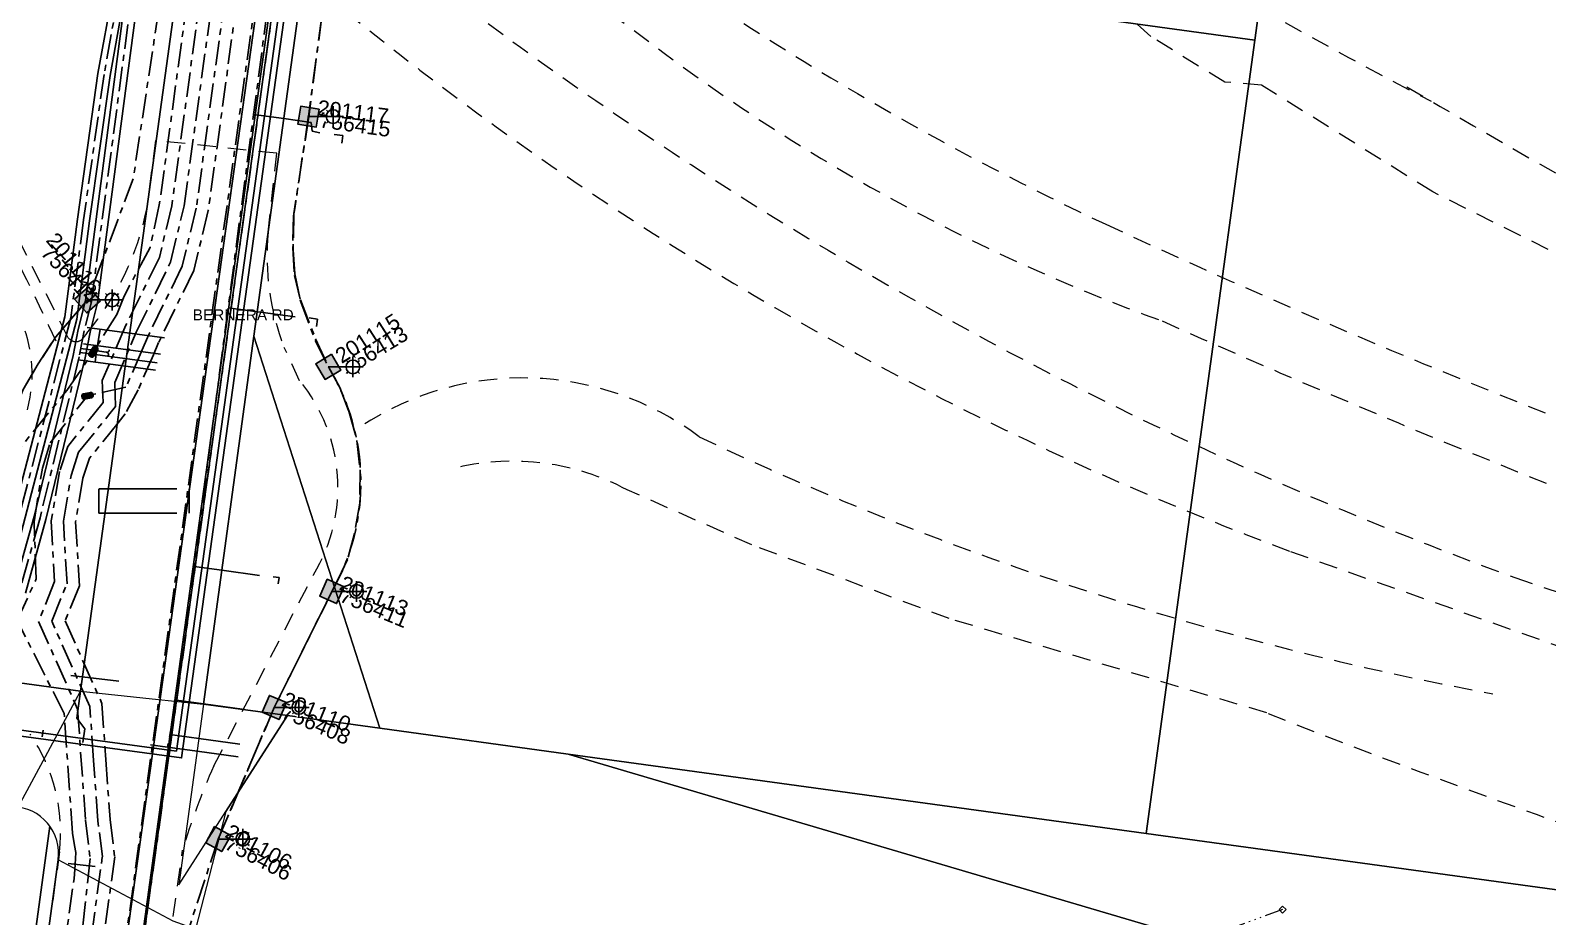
# Model space of a CAD drawing. Header units: metres. Extents: x 301012 to 305396, y 6240778 to 6244350.
# Drawn here: x 303006.4 to 303253.8, y 6243012.1 to 6243156.5 of the extents above; entities that cross this region are included whole.
import ezdxf
from ezdxf.enums import TextEntityAlignment as Align

# ---------------------------------------------------------------- set-up
doc = ezdxf.new("R2010")
doc.units = ezdxf.units.M
for name, pattern in [('Cable Exist UG', [7, 4, -1, 1, -1]), ('Dash', [5, 3, -2]), ('DASHED', [19.05, 12.7, -6.35]), ('PHANTOMX2', [6.6, 3, -0.75, 0.2, -0.75, 0.2, -0.75, 0.2, -0.75])]:
    doc.linetypes.add(name, pattern=pattern)
doc.layers.get('0').update_dxf_attribs({"color": 6})
for name, color, linetype, lineweight in [('Cadastre Developer_SP_EXT', 98, 'Continuous', 15), ('Cadastre Land Parcels_SP_EXT', 118, 'Continuous', 15), ('Cadastre Roads_SP_EXT', 218, 'Continuous', 15), ('Mains_HV_EXT', 13, 'Continuous', 25), ('Mains_SL_EXT', 131, 'Continuous', 25), ('Mains_TR_EXT', 211, 'Continuous', 25), ('Services_SP_EXT', 42, 'PHANTOMX2', 20)]:
    doc.layers.add(name, color=color, linetype=linetype, lineweight=lineweight)
for name, color, linetype in [('Equip_HV_EXT', 7, 'Continuous'), ('Equip_SP_SL_EXT', 7, 'Continuous'), ('SupportsUG_SP_LV_SL_EXT', 7, 'Continuous'), ('Trench_SP_EXT', 7, 'Continuous')]:
    doc.layers.add(name, color=color, linetype=linetype)
doc.layers.add('UNKNOWN_FEATURES', color=1, linetype='DASHED', plot=False)
doc.styles.add('COLUMN_LABEL', font='arial.ttf', dxfattribs={"height": 2})
doc.styles.add('iecARIAL', font='arial.ttf', dxfattribs={"height": 2})
doc.styles.add('POLE_LABEL', font='arial.ttf', dxfattribs={"height": 2})
doc.styles.add('SL_LABEL', font='arial.ttf', dxfattribs={"height": 2})
doc.styles.get("Standard").update_dxf_attribs({"font": 'arial.ttf'})
doc.linetypes.add('Cable E UG', pattern='A,5,-0.1,["E",Standard,S=1.5,R=0,X=0,Y=-0.75],-1.45', length=6.55)
doc.linetypes.add('Cable P UG', pattern='A,5,-0.1,["P",Standard,S=1.5,R=0,X=0,Y=-0.75],-1.45', length=6.55)

# ---------------------------------------------------------------- blocks, each defined once
blk = doc.blocks.new('COLUMN_EXT')
blk.add_hatch(color=256).paths.add_polyline_path([(1.5, -1.5), (1.5, 1.5), (-1.5, 1.5), (-1.5, -1.5)])
blk.add_lwpolyline([(1.5, 1.5), (-1.5, 1.5), (-1.5, -1.5), (1.5, -1.5)], close=True)
at = {"flags": 9}
for tag, style, p in [('STRUCTURE_PLANT_NUMBER', 'POLE_LABEL', (-1.81, -0.03)), ('STREET_CODE', 'COLUMN_LABEL', (-1.81, 0.2))]:
    blk.add_attdef(tag, text='', height=0.2, rotation=180, dxfattribs=dict(at, style=style)).set_placement(p, align=Align.MIDDLE_LEFT)
for tag, p in [('COLUMN_TYPE', (-1.81, 0.4)), ('STREETNAME', (-1.81, 1.6)), ('OWNED_BY', (-1.81, 0.6)), ('LOCATION', (-1.81, 1.4)), ('SUBURB', (-1.81, 1.8)), ('LEGEND', (-1.81, 1.2)), ('USAGE', (-1.81, 1)), ('NOTES', (-1.81, 2)), ('STATE', (-1.81, 0.8))]:
    blk.add_attdef(tag, text='', height=0.2, rotation=180, dxfattribs=at).set_placement(p, align=Align.MIDDLE_LEFT)
at = {"flags": 1}
blk.add_attdef('Z', (-1.81, 2.35), '', height=0.2, rotation=180, dxfattribs=at)
at = {"style": 'COLUMN_LABEL', "width": 0.9, "flags": 8}
blk.add_attdef('ASSET_NUM', text='', height=2, rotation=270, dxfattribs=at).set_placement((2, -4), align=Align.MIDDLE_LEFT)
blk = doc.blocks.new('SL_LANTERN_EXT')
at = {"flags": 9}
for tag, p in [('LRATECODE', (-7.4, 0)), ('LOUTREACHVOCAB', (-7.2, 0)), ('LOUTREACH', (-7, 0)), ('LANTNUMBER', (-6.6, 0)), ('LNEW', (-6.4, 0)), ('LMASTVOCAB', (-6.2, 0)), ('LMAST', (-6, 0)), ('LLAMPVOCAB', (-5.8, 0)), ('LLAMP', (-5.6, 0)), ('LEXIST', (-5.4, 0)), ('LCHARGE3PERCENT', (-5.2, 0)), ('LCHARGE3', (-5, 0)), ('LCHARGE2PERCENT', (-4.8, 0)), ('LCHARGE2', (-4.6, 0)), ('LCHARGE1PERCENT', (-4.4, 0)), ('LCHARGE1', (-4.2, 0)), ('LCATEGORY', (-4, 0)), ('LBRACKETVOCAB', (-3.8, 0)), ('LBRACKET', (-3.6, 0)), ('LKINGHEIGHT', (-3.4, 0)), ('CREPLACE', (-3.2, 0)), ('CREMOVE', (-3, 0)), ('CNUMBER', (-2.8, 0)), ('CNEW', (-2.6, 0)), ('CEXIST', (-2.4, 0)), ('USAGE', (-2.2, 0)), ('STATE', (-2, 0)), ('OWNED_BY', (-1.8, 0)), ('ORIENTATION', (-1.6, 0)), ('OPERATING_VOLTAGE', (-1.4, 0)), ('NO_PHASES', (-1.2, 0)), ('LANTERN_TYPE', (-1, 0)), ('LANTERN_PURPOSE', (-0.8, 0)), ('CONTROL_TYPE', (-0.6, 0)), ('CONSTRUCTED_VOLTAGE', (-0.4, 0))]:
    blk.add_attdef(tag, text='', height=0.001, rotation=270, dxfattribs=at).set_placement(p, align=Align.MIDDLE_LEFT)
at = {"style": 'SL_LABEL', "flags": 9}
blk.add_attdef('STREET_CODE', text='', height=0.001, rotation=270, dxfattribs=at).set_placement((0, 0), align=Align.MIDDLE_LEFT)
at = {"flags": 1}
blk.add_attdef('Z', (0, 0), '', height=0.001, rotation=270, dxfattribs=at)
at = {"width": 0.9}
blk.add_attdef('LNUMBER', text='', height=1, dxfattribs=at).set_placement((7, -1), align=Align.MIDDLE_LEFT)
at = {"flags": 9}
for tag, p in [('LREMOVE', (0, -7.6)), ('LREPLACE', (0, -7.8)), ('LTYPE', (0, -8)), ('LTYPEVOCAB', (0, -8.2)), ('LEGEND', (0, -8.4)), ('SUBURB', (0, -8.6)), ('STREETNAME', (0, -8.8)), ('LOCATION', (0, -9)), ('NOTES', (0, -9.2)), ('MAINTAINED_BY', (0, -9.86))]:
    blk.add_attdef(tag, text='', height=0.001, dxfattribs=at).set_placement(p, align=Align.MIDDLE_LEFT)
blk.add_attdef('OPERATED_BY', (0, -9.61), '', height=0.001, dxfattribs=at)
blk.add_wipeout([(5.69, 0), (5.06, -1.06), (4, -1.69), (2.94, -1.06), (2.31, 0), (2.94, 1.06), (4, 1.69), (5.06, 1.06)])
for p, q in [((0, 0), (4, 0)), ((2.94, 1.06), (3.2, 0.8)), ((4, 1.69), (4, 0)), ((5.06, 1.06), (4.8, 0.8)), ((2.94, -1.06), (3.2, -0.8)), ((4, 0), (5.69, 0)), ((4, 0), (4, -1.69)), ((5.06, -1.06), (4.8, -0.8))]:
    blk.add_line(p, q)
blk.add_circle((4, 0), 1.12)
blk = doc.blocks.new('CCP_EXT')
at = {"flags": 9}
blk.add_attdef('NOTES', text='', height=0.2, dxfattribs=at).set_placement((0, -2), align=Align.MIDDLE_LEFT)
blk.add_wipeout([(0, 0.57), (0.57, 0), (0, -0.57), (-0.57, 0)])
blk.add_lwpolyline([(-0.57, 0), (0, 0.57), (0.57, 0), (0, -0.57), (-0.57, 0)])
at = {"flags": 1}
blk.add_attdef('Z', (0, 0), '', height=0.2, dxfattribs=at)
at = {"flags": 9}
for tag, p in [('CCP_TYPE', (0, 0)), ('CONSTRUCTED_VOLTAGE', (0, -0.2)), ('OPERATING_VOLTAGE', (0, -0.6)), ('ORIENTATION', (0, -0.8)), ('OWNED_BY', (0, -1)), ('STATE', (0, -1.8)), ('NO_PHASES', (0, -0.4)), ('USAGE', (0, -1.2)), ('LEGEND', (0, -1.4)), ('LIFE_SUPPORT', (0, -1.6))]:
    blk.add_attdef(tag, text='', height=0.2, dxfattribs=at).set_placement(p, align=Align.MIDDLE_LEFT)
blk = doc.blocks.new('HV_STJ_EXT')
h = blk.add_hatch(color=256)
edge = h.paths.add_edge_path()
edge.add_ellipse((-0.59, 0.13), major_axis=(0.226, 0.226), ratio=1, start_angle=45, end_angle=135)
edge.add_line((-0.91, 0.13), (-0.91, -0.13))
edge.add_ellipse((-0.59, -0.13), major_axis=(0.226, 0.226), ratio=1, start_angle=135, end_angle=225)
edge.add_line((-0.59, -0.45), (0.59, -0.45))
edge.add_ellipse((0.59, -0.13), major_axis=(-0.226, 0.226), ratio=1, start_angle=135, end_angle=225)
edge.add_line((0.91, -0.13), (0.91, 0.13))
edge.add_ellipse((0.59, 0.13), major_axis=(-0.226, 0.226), ratio=1, start_angle=225, end_angle=315)
edge.add_line((0.59, 0.45), (-0.59, 0.45))
blk.add_lwpolyline([(-0.91, 0.13), (-0.91, -0.13, 0.414214), (-0.59, -0.45), (0.59, -0.45, 0.414214), (0.91, -0.13), (0.91, 0.13, 0.414214), (0.59, 0.45), (-0.59, 0.45, 0.414214)], format="xyb", close=True)
for tag, flags, p in [('ORIENTATION', 9, (1.5, 0)), ('Z', 1, (1.5, -0.8)), ('USAGE', 9, (1.5, -0.2)), ('LEGEND', 9, (1.5, -0.4)), ('NOTES', 9, (1.5, -0.6))]:
    blk.add_attdef(tag, text='', height=0.2, dxfattribs=dict(flags=flags)).set_placement(p, align=Align.MIDDLE_LEFT)

msp = doc.modelspace()

# ---------------------------------------------------------------- linework, layer by layer
at = {"layer": 'Cadastre Developer_SP_EXT', "linetype": 'Dash'}
for points in [[(303104.84, 6243156.51, -0.092119), (302951.46, 6243312.51)], [(303131.29, 6243209.34, 0.040298), (303234.79, 6243144.99)], [(303190.93, 6243109.15, -0.077947), (303104.84, 6243156.51)], [(303230.86, 6243147.31, 0.027562), (303409.26, 6243054.9)], [(303181.73, 6243124.91, 0.034386), (303350.76, 6243060.15)], [(303004.12, 6243110.96, -0.187169), (303005.92, 6243094.66)], [(303400.75, 6243031.81, -0.033177), (303190.93, 6243109.15)], [(303115.44, 6243090.29, 0.065634), (303244.87, 6243048.41)], [(303103.71, 6243081.62, 0.18202), (303076.05, 6243085.27)], [(303006.38, 6243041.79, -0.178385), (303011.17, 6243022.65), (303011.17, 6243022.65), (303007.25, 6242995.29)]]:
    msp.add_lwpolyline(points, format="xyb", dxfattribs=at)
for points in [[(303267.31, 6243114.11), (303235.06, 6243130.18), (303207.14, 6243147.59), (303201.14, 6243148.07), (303189.09, 6243155.52), (303185.94, 6243158.36), (303122.05, 6243200.43)], [(303207.99, 6243045.28), (303156.2, 6243060.65), (303124.02, 6243072.68), (303103.71, 6243081.62)], [(303248.42, 6243067.35), (303487.59, 6242986.1)]]:
    msp.add_lwpolyline(points, dxfattribs=at)
at = {"layer": 'Cadastre Land Parcels_SP_EXT', "linetype": 'Continuous'}
for points in [[(302894.74, 6243268.28), (302971.29, 6243134.48), (302986.84, 6243097.55), (302994.85, 6243068.92), (302968.01, 6243055.19), (303014.58, 6243048.81), (303032.37, 6243178.42), (303041.61, 6243245.72), (303041.94, 6243248.12), (302894.74, 6243268.28)], [(303343.61, 6243126.25), (303211.29, 6243193.06), (303206.05, 6243154.91), (303188.31, 6243025.65), (303327.03, 6243006.64), (303343.61, 6243126.25)], [(303055.61, 6243175.53), (303053.53, 6243160.23), (303050.55, 6243162.79), (303042.85, 6243106.68), (303063.4, 6243042.77), (303094.1, 6243038.56), (303188.31, 6243025.65), (303206.05, 6243154.91), (303055.61, 6243175.53)], [(303042.85, 6243106.68), (303034.63, 6243046.71), (303048.32, 6243044.84), (303063.4, 6243042.77), (303042.85, 6243106.68)], [(302992.48, 6242902.05), (303009.57, 6243026.81), (303009.2, 6243027.3), (303008.66, 6243027.88), (303008.05, 6243028.4), (303007.4, 6243028.86), (303006.7, 6243029.24), (303005.96, 6243029.55), (303005.2, 6243029.78), (303004.41, 6243029.93), (303004.3, 6243029.94), (302813.12, 6243056.08), (302806.25, 6243006.01), (302791.42, 6242897.86), (302785.77, 6242856.71), (302826, 6242851.2), (302863.74, 6242846.03), (302864.16, 6242849.05), (302868.72, 6242882.26), (302987.55, 6242865.99), (302992.48, 6242902.05)], [(303038.26, 6243029.19), (303048.32, 6243044.84), (303034.63, 6243046.71), (303030.59, 6243017.25), (303038.26, 6243029.19)], [(303322.12, 6242971.23), (303094.1, 6243038.56), (303063.4, 6243042.77), (303048.32, 6243044.84), (303038.26, 6243029.19), (303033.34, 6243010.03), (303024.77, 6242947.55), (303313.09, 6242908.03), (303322.12, 6242971.23)], [(303327.03, 6243006.64), (303188.31, 6243025.65), (303094.1, 6243038.56), (303322.12, 6242971.23), (303327.03, 6243006.64)], [(303010.9, 6243021.31), (303011, 6243022.14), (303010.98, 6243022.93), (303010.88, 6243023.73), (303010.7, 6243024.5), (303010.44, 6243025.26), (303010.1, 6243025.98), (303009.69, 6243026.66), (303009.57, 6243026.81), (302992.48, 6242902.05), (302987.55, 6242865.99), (302989.59, 6242865.71), (302994.57, 6242902.09), (303010.9, 6243021.31)]]:
    msp.add_lwpolyline(points, close=True, dxfattribs=at)
msp.add_lwpolyline([(303055.61, 6243175.53), (303206.05, 6243154.91), (303211.29, 6243193.06)], dxfattribs=at)
at = {"layer": 'Cadastre Roads_SP_EXT', "linetype": 'Continuous'}
for points in [[(302613.01, 6243083.45), (302633.87, 6243080.6), (302713.09, 6243069.77), (302730.8, 6243067.35), (302795.1, 6243058.55), (302813.12, 6243056.08), (303004.3, 6243029.94), (303004.41, 6243029.93), (303009.24, 6243038.9), (303014.58, 6243048.81), (302968.01, 6243055.19), (302815.19, 6243076.13), (302814.68, 6243076.25), (302753.34, 6243084.7), (302753.23, 6243084.72), (302615.9, 6243103.79), (302614.44, 6243093.56), (302613.01, 6243083.45)], [(303033.34, 6243010.03), (303029.7, 6243011.32), (303010.9, 6243021.31), (302994.57, 6242902.09), (302989.59, 6242865.71), (302985.03, 6242832.48), (302980.88, 6242802.26), (302976.73, 6242772.04), (302972.56, 6242741.81), (302967.6, 6242705.56), (302958.31, 6242637.57), (302978.48, 6242637.59), (302986.9, 6242699.09), (302996.3, 6242767.65), (303006.07, 6242839.04), (303015.41, 6242907.19), (303015.69, 6242909.17), (303020.76, 6242946.07), (303021.03, 6242948.06), (303024.77, 6242947.55), (303033.34, 6243010.03)]]:
    msp.add_lwpolyline(points, close=True, dxfattribs=at)
at = {"layer": 'Mains_HV_EXT', "linetype": 'Cable Exist UG'}
for points in [[(302770.08, 6243079.68), (302976.75, 6243051.47), (302980.41, 6243052.41), (302982.34, 6243053.12), (302993.5, 6243058.75), (302993.5, 6243058.75), (302994.6, 6243059.45), (302995.68, 6243060.25), (302996.67, 6243061.07), (302997.82, 6243062.35), (302998.72, 6243063.47), (302999.52, 6243064.65), (303000.18, 6243065.87), (303000.78, 6243067.19), (303001.2, 6243068.61), (303001, 6243071.71), (303001, 6243075.51), (303001.24, 6243078.99), (303001.44, 6243080.05), (303002.04, 6243083.17), (303002.42, 6243085.65), (303012.35, 6243097.83), (303016.67, 6243104.15)], [(302990.38, 6242834.73), (302991.05, 6242839.69), (302989.24, 6242841.21), (302992.44, 6242864.27), (302992.87, 6242867.42), (302992.87, 6242867.42), (302997.55, 6242901.7), (303013.51, 6243018.26), (303013.72, 6243020.55), (303013.79, 6243022.51), (303013.57, 6243023.65), (303013.26, 6243025.69), (303011.9, 6243045.2), (303004.26, 6243060.33), (303007.36, 6243067.14), (303006.99, 6243076.44), (303008.35, 6243085.14), (303009.63, 6243089.3), (303015.7, 6243096.95)]]:
    msp.add_lwpolyline(points, dxfattribs=at)
at = {"layer": 'Trench_SP_EXT', "linetype": 'Cable Exist UG'}
for points in [[(303017.28, 6243104.89), (303017.75, 6243107.76)], [(303016.95, 6243102.45), (303017.2, 6243104.3)]]:
    msp.add_lwpolyline(points, dxfattribs=at)
for points in [[(303014.59, 6243104.69), (303016.7, 6243104.38), (303016.7, 6243104.38, 0.616872), (303017.28, 6243104.89)], [(303019.25, 6243104.46), (303019.24, 6243104.32), (303019.24, 6243104.32, -0.406638), (303018.77, 6243104.05), (303018.77, 6243104.05), (303016.95, 6243104.34)], [(303019.1, 6243103.55, 0.465731), (303018.81, 6243104.05)]]:
    msp.add_lwpolyline(points, format="xyb", dxfattribs=at)
at = {"layer": 'UNKNOWN_FEATURES'}
for points in [[(303049.56, 6243109.8), (303038.64, 6243111.29)], [(303051.88, 6243109.66), (303053.22, 6243109.47), (303053.05, 6243108.23)], [(303015.68, 6243108.11), (303029.5, 6243106.24)], [(303015.04, 6243105.45), (303028.53, 6243103.64)], [(303014.21, 6243102.82), (303028.76, 6243100.88)], [(303014.49, 6243104.03), (303028.81, 6243102.11)], [(303017.55, 6243081.79), (303032.2, 6243081.79)], [(303017.58, 6243081.72), (303017.58, 6243077.82), (303032.26, 6243077.82), (303032.26, 6243081.72)], [(303043.78, 6243067.69), (303037.63, 6243068.53), (303033.09, 6243069.16)], [(303045.99, 6243067.45), (303046.97, 6243067.32), (303046.82, 6243066.29)], [(303012.97, 6243051.35), (303020.81, 6243050.43)], [(303014.58, 6243048.81), (303013.97, 6243044.4), (303015.28, 6243042.7), (303014.97, 6243040.47)], [(303041.33, 6243045.82), (303034.64, 6243046.74), (303030.23, 6243047.34)], [(303008.46, 6243042.49), (303008.31, 6243041.38)], [(303040.55, 6243040.17), (303033.87, 6243041.09), (303029.15, 6243041.74)], [(303040.27, 6243038.13), (303033.59, 6243039.04), (303028.75, 6243039.71)], [(303012.54, 6243020.76), (303016.97, 6243020.24)]]:
    msp.add_lwpolyline(points, dxfattribs=at)

# ---------------------------------------------------------------- block references
at = {"layer": 'Equip_HV_EXT'}
for p, rotation in [((303016.67, 6243104.15), 236.6336340560058), ((303015.7, 6243096.95), 12.48256102750439)]:
    msp.add_blockref('HV_STJ_EXT', p, dxfattribs=dict(at, rotation=rotation))
at = {"layer": 'SupportsUG_SP_LV_SL_EXT'}
ref = msp.add_blockref('COLUMN_EXT', (303051.74, 6243142.45), dxfattribs=dict(at, rotation=350.8698234949069))
ref.add_attrib('ASSET_NUM', '756415', dxfattribs={"layer": '0', "height": 2.5, "rotation": 352.0731, "style": 'COLUMN_LABEL'}).set_placement((303053.74, 6243143.2), align=Align.TOP_LEFT)
ref = msp.add_blockref('COLUMN_EXT', (303015.72, 6243112.57), dxfattribs=dict(at, rotation=311.5317707422955))
ref.add_attrib('ASSET_NUM', '756414', dxfattribs={"layer": '0', "height": 2.5, "rotation": 313.0808, "style": 'COLUMN_LABEL'}).set_placement((303017.72, 6243113.32), align=Align.TOP_RIGHT)
ref = msp.add_blockref('COLUMN_EXT', (303054.98, 6243101.67), dxfattribs=dict(at, rotation=30.78414651730427))
ref.add_attrib('ASSET_NUM', '756413', dxfattribs={"layer": '0', "height": 2.5, "rotation": 31.1549, "style": 'COLUMN_LABEL'}).set_placement((303056.98, 6243102.42), align=Align.TOP_LEFT)
ref = msp.add_blockref('COLUMN_EXT', (303055.57, 6243065.08), dxfattribs=dict(at, rotation=336.0375110416757))
ref.add_attrib('ASSET_NUM', '756411', dxfattribs={"layer": '0', "height": 2.5, "rotation": 337.4127, "style": 'COLUMN_LABEL'}).set_placement((303057.57, 6243065.83), align=Align.TOP_LEFT)
ref = msp.add_blockref('COLUMN_EXT', (303046.17, 6243046.17), dxfattribs=dict(at, rotation=336.6951094453407))
ref.add_attrib('ASSET_NUM', '756408', dxfattribs={"layer": '0', "height": 2.5, "rotation": 336.6581, "style": 'COLUMN_LABEL'}).set_placement((303048.17, 6243046.92), align=Align.TOP_LEFT)
ref = msp.add_blockref('COLUMN_EXT', (303037.02, 6243024.71), dxfattribs=dict(at, rotation=331.1573398596767))
ref.add_attrib('ASSET_NUM', '756406', dxfattribs={"layer": '0', "height": 2.5, "rotation": 332.1437, "style": 'COLUMN_LABEL'}).set_placement((303039.02, 6243025.46), align=Align.TOP_LEFT)

# ---------------------------------------------------------------- texts
at = {"layer": 'Cadastre Roads_SP_EXT'}
msp.add_text('BERNERA RD', height=1.8, dxfattribs=at).set_placement((303032.85, 6243109.25))

# ---------------------------------------------------------------- next in the draw order: block references
at = {"layer": 'Equip_SP_SL_EXT'}
ref = msp.add_blockref('SL_LANTERN_EXT', (303051.74, 6243142.45), dxfattribs=at)
ref.add_attrib('ASSET_NUM', '201117', dxfattribs={"layer": '0', "height": 2.5, "rotation": 352.8537, "style": 'iecARIAL'}).set_placement((303053.24, 6243143.95), align=Align.MIDDLE_LEFT)
ref = msp.add_blockref('SL_LANTERN_EXT', (303015.72, 6243112.57), dxfattribs=at)
ref.add_attrib('ASSET_NUM', '201116', dxfattribs={"layer": '0', "height": 2.5, "rotation": 309.7562, "style": 'iecARIAL'}).set_placement((303017.22, 6243114.08), align=Align.MIDDLE_RIGHT)
ref = msp.add_blockref('SL_LANTERN_EXT', (303054.98, 6243101.67), dxfattribs=at)
ref.add_attrib('ASSET_NUM', '201115', dxfattribs={"layer": '0', "height": 2.5, "rotation": 32.7744, "style": 'iecARIAL'}).set_placement((303056.48, 6243103.17), align=Align.MIDDLE_LEFT)
ref = msp.add_blockref('SL_LANTERN_EXT', (303055.57, 6243065.08), dxfattribs=at)
ref.add_attrib('ASSET_NUM', '201113', dxfattribs={"layer": '0', "height": 2.5, "rotation": 337.3837, "style": 'iecARIAL'}).set_placement((303057.07, 6243066.58), align=Align.MIDDLE_LEFT)
ref = msp.add_blockref('SL_LANTERN_EXT', (303046.17, 6243046.17), dxfattribs=at)
ref.add_attrib('ASSET_NUM', '201110', dxfattribs={"layer": '0', "height": 2.5, "rotation": 337.6684, "style": 'iecARIAL'}).set_placement((303047.67, 6243047.67), align=Align.MIDDLE_LEFT)
ref = msp.add_blockref('SL_LANTERN_EXT', (303037.02, 6243024.71), dxfattribs=at)
ref.add_attrib('ASSET_NUM', '201106', dxfattribs={"layer": '0', "height": 2.5, "rotation": 331.6231, "style": 'iecARIAL'}).set_placement((303038.52, 6243026.21), align=Align.MIDDLE_LEFT)
at = {"layer": 'Services_SP_EXT'}
msp.add_blockref('CCP_EXT', (303210.57, 6243013.23), dxfattribs=at)

# ---------------------------------------------------------------- next in the draw order: linework, layer by layer
at = {"layer": 'Cadastre Developer_SP_EXT', "linetype": 'Dash'}
for points in [[(303048.19, 6243216.26, 0.080556), (303181.73, 6243124.91)], [(303006.39, 6243206.97, 0.11342), (303211.86, 6243071.59)], [(303042.05, 6243188.87, 0.090693), (303248.42, 6243067.35)], [(303010.59, 6243105.84, 0.02154), (302990.21, 6243145.18)], [(303026.85, 6242992.31), (303031.22, 6243022.89), (303031.22, 6243022.89, -0.034986), (303036.31, 6243036.63), (303036.31, 6243036.63), (303052.55, 6243067.8), (303052.55, 6243067.8, 0.319586), (303050.3, 6243099.42), (303050.3, 6243099.42), (303047.79, 6243104.84), (303047.79, 6243104.84, -0.117955), (303045.18, 6243123.64), (303045.18, 6243123.64), (303046.57, 6243136.48), (303046.57, 6243136.48), (303026.78, 6243138.57), (303025.38, 6243127.45), (303025.38, 6243127.45, -0.125476), (303015.62, 6243107.19), (303015.62, 6243107.19), (303014.95, 6243106.34), (303014.95, 6243106.34, -0.511159), (303012.58, 6243106.43), (303012.58, 6243106.43), (302999.52, 6243132.24)], [(303060.29, 6243091.99, -0.31554), (303115.44, 6243090.29)], [(303411.43, 6242980.79, -0.033559), (303208.22, 6243045.16)]]:
    msp.add_lwpolyline(points, format="xyb", dxfattribs=at)
msp.add_lwpolyline([(303211.86, 6243071.59), (303472.68, 6242979.54)], dxfattribs=at)
at = {"layer": 'Cadastre Roads_SP_EXT', "linetype": 'Continuous'}
msp.add_lwpolyline([(303042.85, 6243106.68), (303050.55, 6243162.79), (303032.37, 6243178.42), (303014.58, 6243048.82), (303026.27, 6243047.59), (303034.63, 6243046.71), (303042.85, 6243106.68)], close=True, dxfattribs=at)
at = {"layer": 'Mains_HV_EXT', "linetype": 'Cable P UG'}
for points in [[(303341.64, 6243416.74), (303367.99, 6243413.56), (303357.64, 6243338.81), (303313.7, 6243275.66), (303142.76, 6243298.6), (303142.72, 6243298.61), (303142.72, 6243298.61, 0.449139), (303058.87, 6243238.54), (303058.87, 6243238.54), (303058.87, 6243238.52), (303031.06, 6243037.94), (302678.62, 6243085.57), (302684.82, 6243130.89)], [(303341.52, 6243415.74), (303367.02, 6243412.69), (303356.68, 6243339.19), (303313.23, 6243276.73), (303142.94, 6243299.59), (303142.94, 6243299.59, 0.449139), (303057.88, 6243238.64), (303057.88, 6243238.64), (303030.2, 6243039.07), (302679.75, 6243086.42), (302685.81, 6243130.76)]]:
    msp.add_lwpolyline(points, format="xyb", dxfattribs=at)
at = {"layer": 'Mains_HV_EXT', "linetype": 'Cable Exist UG'}
for points in [[(303126.42, 6243317.01), (303116.71, 6243318.5), (303101.9, 6243318.18), (303101.9, 6243318.18), (303081.86, 6243320.93), (303050.98, 6243300.1), (303050.98, 6243300.1), (303027.42, 6243128.06), (303027.42, 6243128.06), (303025.91, 6243121.15), (303021.69, 6243113.21), (303020.47, 6243110.19), (303016.67, 6243104.15)], [(303254.47, 6243295.36), (303239.36, 6243297.3), (303239.36, 6243297.3), (303215.43, 6243299.1), (303215.66, 6243301.09), (303205.96, 6243301.81), (303135.15, 6243311.62), (303116.45, 6243314.49), (303102.28, 6243314.18), (303082.83, 6243316.76), (303082.83, 6243316.76), (303054.7, 6243297.78), (303054.7, 6243297.78), (303050.86, 6243270.01), (303052.32, 6243265.78), (303033.44, 6243127.52), (303031.14, 6243118.06), (303025.48, 6243106.47), (303024.61, 6243104.44), (303021.97, 6243098.34), (303015.7, 6243096.95)], [(303048.51, 6243267.57), (303029.46, 6243127.94), (303027.43, 6243119.51), (303021.98, 6243108.47), (303018.1, 6243099.43), (303018.26, 6243095.88), (303012.51, 6243088.69), (303011.15, 6243084.61), (303009.79, 6243076.59), (303010.31, 6243066.68), (303007.74, 6243060.18), (303014.1, 6243045.88), (303015.38, 6243027.81), (303016.14, 6243021.53), (303014.93, 6243010.34)], [(303008.73, 6242953.39), (303018.13, 6243021.82), (303017.41, 6243027.69), (303016.7, 6243037.53), (303016.09, 6243046.33), (303016.09, 6243046.33), (303009.87, 6243060.23), (303012.37, 6243066.34), (303011.77, 6243076.51), (303013.03, 6243083.99), (303014.26, 6243087.78), (303019.16, 6243093.8), (303020.28, 6243095.23), (303020.14, 6243099.13), (303022.77, 6243105.24), (303023.66, 6243107.3), (303029.25, 6243118.74), (303031.47, 6243127.89), (303050.27, 6243265.58)], [(303054.36, 6243265.98), (303035.41, 6243127.14), (303033.04, 6243117.37), (303027.3, 6243105.63), (303026.45, 6243103.65), (303023.98, 6243097.94), (303021.86, 6243094), (303021.86, 6243094), (303020.73, 6243092.55), (303016.05, 6243086.8), (303014.97, 6243083.52), (303013.78, 6243076.4), (303014.39, 6243066), (303012.05, 6243060.27), (303018.07, 6243046.82), (303018.69, 6243037.67), (303019.4, 6243027.89), (303020.15, 6243021.8), (303010.74, 6242953.34)]]:
    msp.add_lwpolyline(points, dxfattribs=at)
at = {"layer": 'Mains_HV_EXT', "linetype": 'Cable E UG'}
for points in [[(303013.89, 6242949.98), (303054.69, 6243241.66), (303056.6, 6243250.81), (303058.25, 6243256.24), (303060.44, 6243261.5), (303063.89, 6243268.21), (303066.45, 6243272.12), (303069.43, 6243276.19), (303073.98, 6243281.46), (303077.75, 6243285.13), (303082.3, 6243288.85), (303087.46, 6243292.55), (303094.64, 6243296.46), (303100.84, 6243299.07), (303103.74, 6243300.16), (303107.73, 6243301.25), (303110.9, 6243302.02), (303115.63, 6243302.87), (303119.62, 6243303.27), (303122.63, 6243303.51), (303130.05, 6243303.54), (303202.33, 6243294.23)], [(303054.14, 6243223.47), (303013.88, 6242930.16)]]:
    msp.add_lwpolyline(points, dxfattribs=at)
at = {"layer": 'Mains_HV_EXT', "linetype": 'Cable P UG'}
for points in [[(303054.69, 6243241.66), (303012.05, 6242936.77)], [(303055.83, 6243231.38), (303013.94, 6242930.07)], [(303023.12, 6243171.36), (303015.36, 6243112.48), (303014.19, 6243107.76), (303013.37, 6243103.55), (303007, 6243077.3), (303003.69, 6243065.43)], [(303025.14, 6243171.35), (303017.33, 6243112.1), (303016.15, 6243107.33), (303015.33, 6243103.12), (303008.94, 6243076.8), (303005.58, 6243064.78)], [(303019.82, 6243162.81), (303017.42, 6243149.49), (303014.08, 6243125.75), (303012, 6243109.83), (303002.03, 6243071.52)], [(303021.81, 6243162.58), (303019.4, 6243149.17), (303016.06, 6243125.48), (303013.96, 6243109.45), (303003.88, 6243070.67)]]:
    msp.add_lwpolyline(points, dxfattribs=at)
at = {"layer": 'Mains_SL_EXT', "linetype": 'Cable Exist UG'}
for points in [[(303058.45, 6243193.54), (303051.74, 6243142.45)], [(303027.34, 6243160), (303023.17, 6243132.31), (303015.72, 6243112.57)], [(303051.77, 6243142.71), (303049.38, 6243126.69), (303049.23, 6243120.72), (303049.54, 6243116.82), (303050.38, 6243112.53), (303052.9, 6243105.87), (303054.98, 6243101.67)], [(303015.72, 6243112.57), (303010.52, 6243106.56), (303007.69, 6243102.18), (303005.2, 6243097.97), (303002.97, 6243092.39), (303001.59, 6243087.24), (303001.08, 6243082.09), (303000.45, 6243077.67)], [(303046.17, 6243046.17), (303055.57, 6243065.08)], [(303037.02, 6243024.71), (303046.17, 6243046.17)], [(303037.02, 6243024.71), (303030.22, 6243004.02)]]:
    msp.add_lwpolyline(points, dxfattribs=at)
msp.add_lwpolyline([(303054.98, 6243101.67, -0.273107), (303055.57, 6243065.08)], format="xyb", dxfattribs=at)
at = {"layer": 'Mains_TR_EXT', "linetype": 'Cable Exist UG'}
for points in [[(303012.05, 6242936.77), (303055.22, 6243249.32), (303056.71, 6243254.5), (303058.42, 6243259.19), (303060, 6243262.82), (303063.43, 6243269.27), (303066.74, 6243274.31), (303069.97, 6243278.53), (303073.95, 6243282.84), (303077.5, 6243286.23), (303081.81, 6243289.84), (303087.25, 6243293.56), (303092.99, 6243296.77), (303098.2, 6243299.15), (303102.5, 6243300.75), (303107.3, 6243302.18), (303111.24, 6243303.08), (303116.16, 6243303.91), (303121.15, 6243304.42), (303126.12, 6243304.54), (303133.89, 6243303.94), (303141.67, 6243302.83), (303144.3, 6243299.55), (303232.07, 6243287.47)], [(303055.83, 6243231.28), (303013.94, 6242930.05)], [(303024.13, 6243171.36), (303016.34, 6243112.29), (303015.17, 6243107.55), (303014.35, 6243103.33), (303007.97, 6243077.05), (303004.63, 6243065.11)], [(303020.81, 6243162.7), (303018.41, 6243149.33), (303015.07, 6243125.62), (303012.98, 6243109.64), (303002.95, 6243071.1)]]:
    msp.add_lwpolyline(points, dxfattribs=at)
at = {"layer": 'Services_SP_EXT'}
msp.add_lwpolyline([(303210.57, 6243013.23), (303035.18, 6242948.79)], dxfattribs=at)
at = {"layer": 'Trench_SP_EXT', "linetype": 'Cable Exist UG'}
msp.add_lwpolyline([(303315.22, 6243279.52), (303314.86, 6243279.01), (303314.86, 6243279.01, -0.282518), (303311.46, 6243277.51), (303311.46, 6243277.51), (303311.44, 6243277.52), (303142.33, 6243300.76), (303135.62, 6243301.68), (303135.62, 6243301.68, 0.414055), (303055.8, 6243241.18), (303055.8, 6243241.18), (303054.15, 6243229.23), (303030.21, 6243047.19), (303028.75, 6243039.71), (303025.97, 6243040.09)], format="xyb", dxfattribs=at)
for points in [[(303058.45, 6243193.54), (303051.78, 6243142.43)], [(303027.34, 6243160), (303023.17, 6243132.31), (303015.72, 6243112.57)], [(303051.78, 6243142.47), (303049.5, 6243127.5), (303049.31, 6243126.28), (303049.17, 6243121.13), (303049.47, 6243116.57), (303050.42, 6243112.61), (303052.89, 6243106.25), (303054.98, 6243101.67)], [(303000.45, 6243077.67), (303001.08, 6243082.09), (303001.59, 6243087.24), (303002.97, 6243092.39), (303005.2, 6243097.97), (303007.69, 6243102.18), (303010.52, 6243106.56), (303015.72, 6243112.57)], [(303054.98, 6243101.67), (303056.84, 6243098.3), (303058.34, 6243094.43), (303059.65, 6243089.69), (303060.15, 6243084.88), (303060.09, 6243079.46), (303059.27, 6243074.53), (303058.08, 6243070.29), (303057.15, 6243068.23), (303055.57, 6243065.08)], [(303055.57, 6243065.08), (303046.17, 6243046.17)], [(303046.17, 6243046.17), (303037.02, 6243024.71)], [(303037.02, 6243024.71), (303030.22, 6243004.02)]]:
    msp.add_lwpolyline(points, dxfattribs=at)
at = {"layer": 'UNKNOWN_FEATURES'}
for points in [[(303042.76, 6243142.8), (303047.71, 6243142.12), (303052.18, 6243141.47), (303052.34, 6243140.06), (303053.62, 6243139.8)], [(303055.94, 6243139.54), (303057.36, 6243139.36), (303057.24, 6243138.51), (303057.19, 6243138.12)]]:
    msp.add_lwpolyline(points, dxfattribs=at)

doc.saveas('drawing.dxf')
